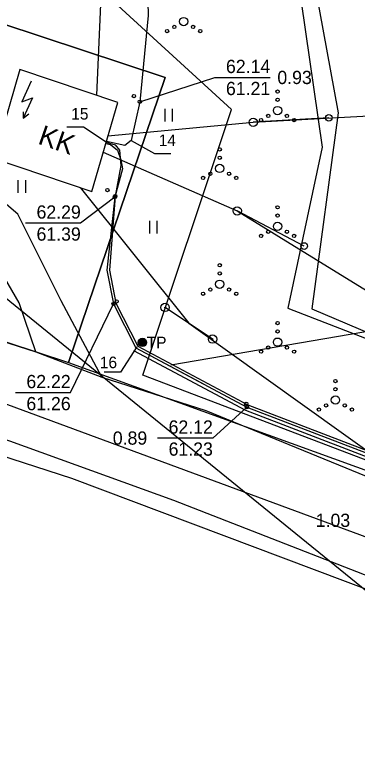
# Model space of a CAD drawing. Extents: x 639606 to 640670, y 6454775 to 6455795.
# Drawn here: x 640253.62 to 640274.31, y 6455038.12 to 6455083.28 of the extents above; entities that cross this region are included whole.
import ezdxf

# ---------------------------------------------------------------- set-up
doc = ezdxf.new("R2010")
doc.units = 0
for name, color, linetype in [('ABIJOONIS', 7, 'Continuous'), ('HALJASTUS', 7, 'Continuous'), ('HOONE', 7, 'Continuous'), ('KPOHULIIN', 7, 'Continuous'), ('MOOTMPUNKT', 7, 'Continuous'), ('MOOTPIIR', 7, 'Continuous'), ('MPKAABEL', 7, 'Continuous'), ('MPOHULIIN', 7, 'Continuous'), ('PIIR', 7, 'Continuous'), ('POST', 7, 'Continuous'), ('TEE', 7, 'Continuous')]:
    doc.layers.add(name, color=color, linetype=linetype)

msp = doc.modelspace()

# ---------------------------------------------------------------- linework, layer by layer
at = {"layer": 'ABIJOONIS'}
for points in [[(640259.128, 6455075.58), (640257.764, 6455076.505), (640256.764, 6455076.505)], [(640260.649, 6455075.692), (640262.051, 6455074.9), (640263.051, 6455074.9)], [(640260.983, 6455063.214), (640260.008, 6455061.691), (640259.008, 6455061.691)]]:
    msp.add_lwpolyline(points, dxfattribs=at)
at = {"layer": 'HALJASTUS'}
for p, q in [((640262.678, 6455077.603), (640262.678, 6455076.842)), ((640263.133, 6455077.603), (640263.133, 6455076.842)), ((640253.803, 6455073.29), (640253.803, 6455072.529)), ((640254.258, 6455073.29), (640254.258, 6455072.529)), ((640261.752, 6455070.829), (640261.752, 6455070.068)), ((640262.207, 6455070.829), (640262.207, 6455070.068))]:
    msp.add_line(p, q, dxfattribs=at)
msp.add_lwpolyline([(640269.32, 6455098.381), (640273.172, 6455077.36), (640271.58, 6455065.519), (640318.445, 6455045.619), (640364.68, 6455027.371), (640361.479, 6455024.276), (640316.853, 6455040.395), (640261.349, 6455061.512), (640266.722, 6455077.571), (640266.723, 6455077.572), (640259.383, 6455084.296), (640258.722, 6455089.572), (640265.505, 6455095.355), (640269.32, 6455098.381), (640279.862, 6455106.032), (640291.946, 6455112.722), (640305.695, 6455120.416), (640309.333, 6455122.526), (640319.269, 6455126.148), (640327.711, 6455128.57), (640328.064, 6455129.505), (640331.039, 6455131.14), (640343.261, 6455137.313)], dxfattribs=at)
for centre, radius in [((640263.822, 6455082.88), 0.25), ((640262.822, 6455082.305), 0.1), ((640263.257, 6455082.555), 0.1), ((640264.387, 6455082.555), 0.1), ((640264.822, 6455082.305), 0.1), ((640269.5, 6455078.65), 0.1), ((640269.5, 6455078.15), 0.1), ((640269.5, 6455077.5), 0.25), ((640268.5, 6455076.925), 0.1), ((640268.935, 6455077.175), 0.1), ((640270.065, 6455077.175), 0.1), ((640270.5, 6455076.925), 0.1), ((640266, 6455075.15), 0.1), ((640266, 6455074.65), 0.1), ((640266, 6455074), 0.25), ((640265, 6455073.425), 0.1), ((640265.435, 6455073.675), 0.1), ((640266.565, 6455073.675), 0.1), ((640267, 6455073.425), 0.1), ((640269.5, 6455071.65), 0.1), ((640269.5, 6455071.15), 0.1), ((640269.5, 6455070.5), 0.25), ((640268.935, 6455070.175), 0.1), ((640270.065, 6455070.175), 0.1), ((640268.5, 6455069.925), 0.1), ((640270.5, 6455069.925), 0.1), ((640266, 6455068.15), 0.1), ((640266, 6455067.65), 0.1), ((640266, 6455067), 0.25), ((640265.435, 6455066.675), 0.1), ((640266.565, 6455066.675), 0.1), ((640265, 6455066.425), 0.1), ((640267, 6455066.425), 0.1), ((640269.5, 6455064.65), 0.1), ((640269.5, 6455064.15), 0.1), ((640269.5, 6455063.5), 0.25), ((640268.5, 6455062.925), 0.1), ((640268.935, 6455063.175), 0.1), ((640270.065, 6455063.175), 0.1), ((640270.5, 6455062.925), 0.1), ((640273, 6455061.15), 0.1), ((640273, 6455060.65), 0.1), ((640273, 6455060), 0.25), ((640272, 6455059.425), 0.1), ((640272.435, 6455059.675), 0.1), ((640273.565, 6455059.675), 0.1), ((640274, 6455059.425), 0.1)]:
    msp.add_circle(centre, radius, dxfattribs=at)
at = {"layer": 'HOONE'}
for p, q in [((640254.594, 6455079.276), (640254.026, 6455078.034)), ((640254.026, 6455078.034), (640254.674, 6455078.259)), ((640254.674, 6455078.259), (640254.118, 6455077.03)), ((640254.118, 6455077.426), (640254.118, 6455077.03)), ((640254.118, 6455077.03), (640254.449, 6455077.294))]:
    msp.add_line(p, q, dxfattribs=at)
msp.add_lwpolyline([(640259.832, 6455077.996), (640253.911, 6455079.978), (640252.343, 6455074.594), (640258.264, 6455072.612), (640259.832, 6455077.996)], dxfattribs=at)
at = {"layer": 'KPOHULIIN'}
for points in [[(640219.137, 6455199.244), (640224.411, 6455181.482), (640254.312, 6455166.827), (640258.841, 6455084.857), (640258.555, 6455078.424)], [(640339.365, 6454952.002), (640301.742, 6455026.618), (640248.672, 6455069.705), (640253.003, 6455074.373)], [(640257.565, 6455072.846), (640264.134, 6455064.64), (640311.179, 6455030.995), (640350.951, 6454952.776)]]:
    msp.add_lwpolyline(points, dxfattribs=at)
at = {"layer": 'MOOTMPUNKT'}
for centre in [(640260.81, 6455078.377), (640261.167, 6455078.034), (640259.215, 6455072.691), (640259.654, 6455072.268), (640259.684, 6455072.327), (640259.579, 6455065.811), (640259.77, 6455065.959), (640267.61, 6455059.776), (640267.643, 6455059.569)]:
    msp.add_circle(centre, 0.1, dxfattribs=at)
at = {"layer": 'MOOTPIIR'}
for points in [[(640209.151, 6455200.14), (640224.312, 6455191.446), (640243.547, 6455181.704), (640259.233, 6455166.638), (640260.595, 6455155.988), (640261.214, 6455124.576), (640264.847, 6455108.56), (640269.387, 6455094.69), (640272.194, 6455075.29), (640270.13, 6455065.548), (640360.57, 6455030.545), (640366.052, 6455068.309), (640366.966, 6455070.454), (640372.76, 6455078.119), (640376.939, 6455084.387), (640388.176, 6455104.303), (640384.073, 6455111.332), (640377.803, 6455130.127), (640357.188, 6455153.541), (640359.623, 6455156.954), (640360.919, 6455159.536), (640368.846, 6455182.633), (640387.785, 6455217.767)], [(640346.658, 6454983.771), (640351.148, 6455023.534), (640249.625, 6455061.013), (640253.34, 6455091.476), (640243.186, 6455127.8), (640249.625, 6455164.125), (640173.674, 6455198.963)]]:
    msp.add_lwpolyline(points, dxfattribs=at)
at = {"layer": 'MPKAABEL'}
for points in [[(640213.114, 6455193.978), (640224.461, 6455185.432), (640232.489, 6455180.009), (640245.032, 6455173.595), (640252.641, 6455168.263), (640254.287, 6455165.806), (640255.759, 6455162.757), (640256.048, 6455158.327), (640254.92, 6455146.017), (640253.121, 6455133.504), (640251.661, 6455120.31), (640252.36, 6455115.103), (640256.388, 6455106.373), (640260.224, 6455096.21), (640261.548, 6455088.164), (640261.669, 6455083.255), (640261.167, 6455078.034), (640260.649, 6455075.692), (640260.274, 6455075.386), (640259.146, 6455075.639)], [(640261.167, 6455078.034), (640265.714, 6455079.501), (640269.047, 6455079.501)], [(640259.109, 6455075.513), (640259.399, 6455075.445), (640259.83, 6455075.109), (640260.017, 6455074.53), (640260.118, 6455073.978), (640259.654, 6455072.268), (640259.184, 6455067.847), (640259.579, 6455065.811), (640260.929, 6455063.151), (640267.643, 6455059.569), (640281.381, 6455054.303), (640294.196, 6455049.517), (640307.578, 6455044.657), (640322.938, 6455040.062), (640326.129, 6455038.769), (640334.338, 6455034.772), (640348.606, 6455029.391), (640361.592, 6455025.209), (640361.68, 6455025.138), (640361.674, 6455025.027), (640360.948, 6455023.311), (640358.303, 6455018.46), (640356.815, 6455013.485), (640354.835, 6455002.937)], [(640259.109, 6455075.513), (640259.399, 6455075.445), (640259.83, 6455075.109), (640260.017, 6455074.53), (640260.118, 6455073.978), (640259.654, 6455072.268), (640259.184, 6455067.847), (640259.579, 6455065.811), (640260.929, 6455063.151), (640265.114, 6455060.918)], [(640259.128, 6455075.58), (640259.684, 6455075.431), (640259.941, 6455075.097), (640260.018, 6455074.185), (640259.684, 6455072.327), (640259.336, 6455067.853), (640259.722, 6455065.86), (640261.041, 6455063.261), (640267.705, 6455059.706), (640281.434, 6455054.443), (640294.248, 6455049.658), (640307.625, 6455044.799), (640322.988, 6455040.204), (640326.19, 6455038.906)], [(640259.128, 6455075.58), (640259.684, 6455075.431), (640259.941, 6455075.097), (640260.018, 6455074.185), (640259.684, 6455072.327), (640259.336, 6455067.853), (640259.722, 6455065.86), (640261.041, 6455063.261), (640265.287, 6455060.996)], [(640259.654, 6455072.268), (640257.591, 6455070.7), (640254.257, 6455070.7)], [(640253.646, 6455060.451), (640256.979, 6455060.451), (640259.579, 6455065.811)], [(640318.811, 6455065.559), (640283.202, 6455065.559), (640263.051, 6455062.1)], [(640260.779, 6455063.004), (640267.56, 6455059.387), (640281.31, 6455054.116), (640294.127, 6455049.329), (640307.515, 6455044.467), (640322.872, 6455039.873), (640326.048, 6455038.586), (640334.259, 6455034.588), (640348.54, 6455029.202), (640361.501, 6455025.028)], [(640267.643, 6455059.569), (640265.576, 6455057.702), (640262.243, 6455057.702)]]:
    msp.add_lwpolyline(points, dxfattribs=at)
at = {"layer": 'MPOHULIIN'}
for points in [[(640259.242, 6455075.971), (640268.03, 6455076.791), (640315.904, 6455079.42), (640326.863, 6455109.666), (640359.305, 6455146.893), (640385.808, 6455181.291), (640415.558, 6455227.121)], [(640258.954, 6455074.982), (640267.06, 6455071.432), (640290.256, 6455057.151), (640316.463, 6455041.2), (640359.155, 6455025.481), (640403.699, 6455009.09), (640436.6, 6454996.996), (640448.652, 6455026.977), (640458.146, 6455055.557), (640474.04, 6455095.513), (640477.52, 6455096.378)]]:
    msp.add_lwpolyline(points, dxfattribs=at)
at = {"layer": 'PIIR'}
msp.add_lwpolyline([(640220.95, 6455182.86), (640250.42, 6455167.53), (640254.29, 6455162.67), (640231.2, 6455070.99), (640247.49, 6455065.36), (640252.76, 6455082.78), (640262.71, 6455079.5), (640256.86, 6455062.27), (640313.27, 6455041.84), (640266.62, 6455146.66), (640228.06, 6455275.75), (640184.37, 6455492.9)], dxfattribs=at)
for points in [[(640250.42, 6455167.53), (640220.95, 6455182.86), (640173.43, 6455202.17), (640064.91, 6455229.93), (640048.48, 6455202.37), (640035.37, 6455134.35), (640088.84, 6455112.08), (640115.58, 6455087.97), (640128.83, 6455064.66), (640115.24, 6454962.36), (640346.71, 6454862.78), (640316.28, 6455033.48), (640279.08, 6455046.98), (640257.06, 6455055.26), (640229.49, 6455064.18), (640254.29, 6455162.67)], [(640247.49, 6455065.36), (640256.86, 6455062.27), (640262.71, 6455079.5), (640252.76, 6455082.78)]]:
    msp.add_lwpolyline(points, close=True, dxfattribs=at)
at = {"layer": 'POST'}
msp.add_line((640265.569, 6455063.682), (640262.699, 6455065.597), dxfattribs=at)
for points in [[(640272.593, 6455077.063), (640268.03, 6455076.791)], [(640271.109, 6455069.31), (640267.06, 6455071.432)]]:
    msp.add_lwpolyline(points, dxfattribs=at)
for centre, radius in [((640268.03, 6455076.791), 0.25), ((640272.593, 6455077.063), 0.2), ((640267.06, 6455071.432), 0.25), ((640271.109, 6455069.31), 0.2), ((640262.699, 6455065.597), 0.25), ((640262.699, 6455065.597), 0.0234), ((640265.569, 6455063.682), 0.25), ((640261.328, 6455063.481), 0.25), ((640261.328, 6455063.481), 0.225), ((640261.328, 6455063.481), 0.2), ((640261.328, 6455063.481), 0.175), ((640261.328, 6455063.481), 0.15), ((640261.328, 6455063.481), 0.125), ((640261.328, 6455063.481), 0.1), ((640261.328, 6455063.481), 0.075), ((640261.328, 6455063.481), 0.05), ((640261.328, 6455063.481), 0.025), ((640265.569, 6455063.682), 0.0234)]:
    msp.add_circle(centre, radius, dxfattribs=at)
at = {"layer": 'TEE'}
for points in [[(640233.09, 6455079.37), (640237.052, 6455079.988), (640245.039, 6455077.059), (640247.572, 6455075.869), (640246.602, 6455073.015), (640245.059, 6455072.379), (640244.302, 6455071.828), (640243.041, 6455069.846), (640242.662, 6455066.829), (640254.889, 6455062.918), (640258.883, 6455061.384), (640265.159, 6455059.361), (640280.322, 6455053.157), (640295.906, 6455047.482), (640313.591, 6455040.897), (640331.46, 6455034.449), (640348.597, 6455027.654), (640366.569, 6455021.514), (640367.282, 6455023.585), (640370.713, 6455022.216), (640370.951, 6455020.155), (640375.004, 6455018.329)], [(640258.883, 6455061.384), (640256.409, 6455065.997), (640253.794, 6455071.238), (640250.135, 6455074.366), (640247.572, 6455075.869)], [(640254.889, 6455062.918), (640253.869, 6455065.886), (640251.71, 6455069.573), (640248.646, 6455072.314), (640246.602, 6455073.015)], [(640227.51, 6455062.832), (640228.12, 6455065.12), (640244.223, 6455060.516), (640253.298, 6455057.539), (640263.21, 6455053.945), (640277.485, 6455048.381), (640294.749, 6455041.926), (640311.474, 6455035.994), (640329.96, 6455029.232), (640346.942, 6455023.319), (640370.085, 6455014.569), (640375.325, 6455012.637)]]:
    msp.add_lwpolyline(points, dxfattribs=at)

# ---------------------------------------------------------------- texts
at = {"layer": 'ABIJOONIS'}
for s, p in [(' 15', (640256.764, 6455076.955)), (' 14', (640262.051, 6455075.35)), (' 16', (640258.492, 6455061.925))]:
    msp.add_text(s, height=0.7, dxfattribs=at).set_placement(p)
at = {"layer": 'HOONE'}
msp.add_text('KK', height=1.2, rotation=340.9213, dxfattribs=at).set_placement((640254.949, 6455075.511))
at = {"layer": 'MPKAABEL'}
for s, p in [('62.14', (640266.38, 6455079.767)), ('0.93', (640269.487, 6455079.101)), ('61.21', (640266.38, 6455078.434)), ('62.29', (640254.924, 6455070.967)), ('61.39', (640254.924, 6455069.634)), ('62.22', (640254.312, 6455060.718)), ('61.26', (640254.312, 6455059.384)), ('62.12', (640262.91, 6455057.969)), ('0.89', (640259.536, 6455057.302)), ('61.23', (640262.91, 6455056.636)), ('1.03', (640271.808, 6455052.33))]:
    msp.add_text(s, height=0.8, dxfattribs=at).set_placement(p)
at = {"layer": 'POST'}
msp.add_text(' TP', height=0.7, dxfattribs=at).set_placement((640261.328, 6455063.131))

doc.saveas('drawing.dxf')
